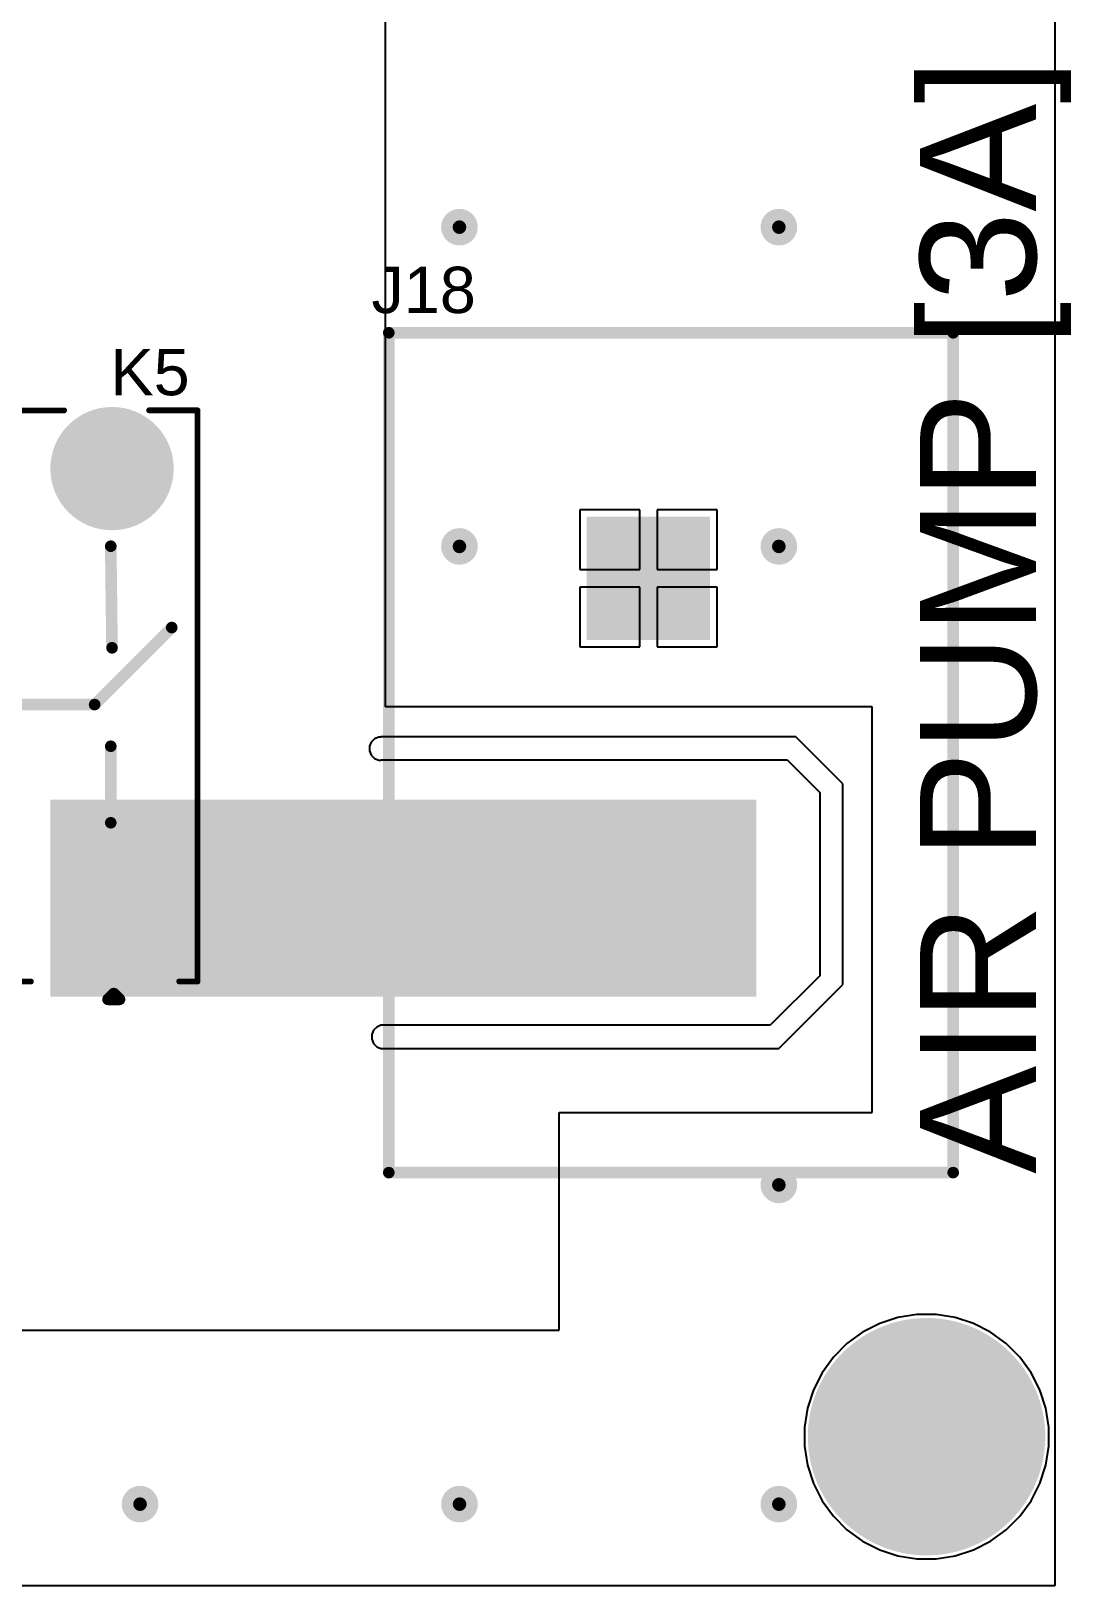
# Model space of a CAD drawing. Header units: millimetres. Extents: x -3 to 175, y -4 to 177.
# Drawn here: x 152.48 to 175.27, y -3.27 to 30.82 of the extents above; entities that cross this region are included whole.
import ezdxf

# ---------------------------------------------------------------- set-up
doc = ezdxf.new("R2010")
doc.units = ezdxf.units.MM
for name, color, linetype in [('BottomLayer', 5, 'Continuous'), ('BottomSolder', 6, 'Continuous'), ('MultiLayer', 9, 'Continuous'), ('PadHoleLayer', 156, 'Continuous'), ('TopLayer', 1, 'Continuous'), ('TopOverlay', 2, 'Continuous'), ('TopSolder', 216, 'Continuous'), ('ViaHoleLayer', 16, 'Continuous')]:
    doc.layers.add(name, color=color, linetype=linetype)
doc.styles.add('Arial', font='', dxfattribs={"height": 0.2})
doc.styles.get('Arial').set_extended_font_data('Arial')

# ---------------------------------------------------------------- blocks, each defined once
blk = doc.blocks.new('SRA_05VDC_CL_97')
at = {"layer": 'BottomLayer'}
h = blk.add_hatch(color=5, dxfattribs=at)
edge = h.paths.add_edge_path()
edge.add_arc((-10.2, 10), 1.25, 0, 360)
h = blk.add_hatch(color=5, dxfattribs=at)
edge = h.paths.add_edge_path()
edge.add_arc((0, 10), 1.25, 0, 360)
h = blk.add_hatch(color=5, dxfattribs=at)
edge = h.paths.add_edge_path()
edge.add_arc((-12.7, 5), 1.25, 0, 360)
h = blk.add_hatch(color=5, dxfattribs=at)
edge = h.paths.add_edge_path()
edge.add_arc((-10.2, 0), 1.25, 0, 360)
blk.add_hatch(color=5, dxfattribs=at).paths.add_polyline_path([(-1.25, 1.25), (1.25, 1.25), (1.25, -1.25), (-1.25, -1.25)])
at = {"layer": 'BottomSolder'}
h = blk.add_hatch(color=6, dxfattribs=at)
edge = h.paths.add_edge_path()
edge.add_arc((-10.2, 10), 1.352, 0, 360)
h = blk.add_hatch(color=6, dxfattribs=at)
edge = h.paths.add_edge_path()
edge.add_arc((0, 10), 1.352, 0, 360)
h = blk.add_hatch(color=6, dxfattribs=at)
edge = h.paths.add_edge_path()
edge.add_arc((-12.7, 5), 1.352, 0, 360)
h = blk.add_hatch(color=6, dxfattribs=at)
edge = h.paths.add_edge_path()
edge.add_arc((-10.2, 0), 1.352, 0, 360)
blk.add_hatch(color=6, dxfattribs=at).paths.add_polyline_path([(-1.352, 1.352), (1.352, 1.352), (1.352, -1.352), (-1.352, -1.352)])
at = {"layer": 'MultiLayer'}
h = blk.add_hatch(color=9, dxfattribs=at)
edge = h.paths.add_edge_path()
edge.add_arc((-10.2, 10), 1.25, 0, 360)
h = blk.add_hatch(color=9, dxfattribs=at)
edge = h.paths.add_edge_path()
edge.add_arc((0, 10), 1.25, 0, 360)
h = blk.add_hatch(color=9, dxfattribs=at)
edge = h.paths.add_edge_path()
edge.add_arc((-12.7, 5), 1.25, 0, 360)
h = blk.add_hatch(color=9, dxfattribs=at)
edge = h.paths.add_edge_path()
edge.add_arc((-10.2, 0), 1.25, 0, 360)
blk.add_hatch(color=9, dxfattribs=at).paths.add_polyline_path([(-1.25, 1.25), (1.25, 1.25), (1.25, -1.25), (-1.25, -1.25)])
at = {"layer": 'PadHoleLayer'}
h = blk.add_hatch(color=156, dxfattribs=at)
edge = h.paths.add_edge_path()
edge.add_arc((-10.2, 10), 0.8, 0, 360)
h = blk.add_hatch(color=156, dxfattribs=at)
edge = h.paths.add_edge_path()
edge.add_arc((0, 10), 0.8, 0, 360)
h = blk.add_hatch(color=156, dxfattribs=at)
edge = h.paths.add_edge_path()
edge.add_arc((-12.7, 5), 0.8, 0, 360)
h = blk.add_hatch(color=156, dxfattribs=at)
edge = h.paths.add_edge_path()
edge.add_arc((-10.2, 0), 0.8, 0, 360)
h = blk.add_hatch(color=156, dxfattribs=at)
edge = h.paths.add_edge_path()
edge.add_arc((0, 0), 0.8, 0, 360)
at = {"layer": 'TopLayer'}
h = blk.add_hatch(color=1, dxfattribs=at)
edge = h.paths.add_edge_path()
edge.add_arc((-10.2, 10), 1.25, 0, 360)
h = blk.add_hatch(color=1, dxfattribs=at)
edge = h.paths.add_edge_path()
edge.add_arc((0, 10), 1.25, 0, 360)
h = blk.add_hatch(color=1, dxfattribs=at)
edge = h.paths.add_edge_path()
edge.add_arc((-12.7, 5), 1.25, 0, 360)
h = blk.add_hatch(color=1, dxfattribs=at)
edge = h.paths.add_edge_path()
edge.add_arc((-10.2, 0), 1.25, 0, 360)
blk.add_hatch(color=1, dxfattribs=at).paths.add_polyline_path([(-1.25, 1.25), (1.25, 1.25), (1.25, -1.25), (-1.25, -1.25)])
at = {"layer": 'TopOverlay'}
blk.add_hatch(color=2, dxfattribs=at).paths.add_polyline_path([(1.264, 1.376), (1.264, 2.011), (-1.225, 2.011), (-1.225, 1.376)])
at = {"layer": 'TopSolder'}
h = blk.add_hatch(color=216, dxfattribs=at)
edge = h.paths.add_edge_path()
edge.add_arc((-10.2, 10), 1.352, 0, 360)
h = blk.add_hatch(color=216, dxfattribs=at)
edge = h.paths.add_edge_path()
edge.add_arc((0, 10), 1.352, 0, 360)
h = blk.add_hatch(color=216, dxfattribs=at)
edge = h.paths.add_edge_path()
edge.add_arc((-12.7, 5), 1.352, 0, 360)
h = blk.add_hatch(color=216, dxfattribs=at)
edge = h.paths.add_edge_path()
edge.add_arc((-10.2, 0), 1.352, 0, 360)
blk.add_hatch(color=216, dxfattribs=at).paths.add_polyline_path([(-1.352, 1.352), (1.352, 1.352), (1.352, -1.352), (-1.352, -1.352)])
at = {"layer": 'TopOverlay'}
for points, const_width in [([(-14.227, -1.251), (-14.227, 11.276)], 0.127), ([(-14.227, 11.276), (-11.148, 11.276)], 0.127), ([(-9.157, 11.276), (-1.05, 11.276)], 0.127), ([(0.813, 11.278), (1.875, 11.278)], 0.127), ([(1.875, -1.245), (1.875, 11.278)], 0.127), ([(-8.378, 10), (-7.616, 10)], 0.254), ([(-7.616, 5.949), (-7.616, 10)], 0.254), ([(-12.728, 6.702), (-12.728, 8.378)], 0.254), ([(-12.728, 8.378), (-5.029, 8.378)], 0.254), ([(-5.029, 4.826), (-5.029, 8.378)], 0.254), ([(-0.028, 8.298), (0, 6.071)], 0.254), ([(-0.381, 4.826), (1.308, 6.515)], 0.254), ([(-8.911, 5.949), (-7.616, 5.949)], 0.254), ([(-8.911, 3.943), (-8.911, 5.949)], 0.254), ([(-7.616, 5.949), (-6.321, 5.949)], 0.254), ([(-6.321, 3.943), (-6.321, 5.949)], 0.254), ([(-5.029, 4.826), (-0.381, 4.826)], 0.254), ([(-8.911, 3.943), (-7.616, 3.943)], 0.254), ([(-7.616, 0), (-7.616, 3.943)], 0.254), ([(-7.616, 3.943), (-6.321, 3.943)], 0.254), ([(-0.028, 2.235), (-0.028, 3.912)], 0.254), ([(-8.378, 0), (-7.616, 0)], 0.254), ([(-14.227, -1.251), (-11.148, -1.251)], 0.127), ([(-9.195, -1.245), (-1.778, -1.245)], 0.127), ([(1.473, -1.245), (1.875, -1.245)], 0.127), ([(-0.089, -1.638), (0.038, -1.511)], 0.254), ([(-0.089, -1.638), (0.165, -1.638)], 0.254), ([(0.038, -1.511), (0.165, -1.638)], 0.254)]:
    blk.add_lwpolyline(points, dxfattribs=dict(at, const_width=const_width))
for points, const_width in [([(-14.259, 11.276, 1), (-14.195, 11.276, 1)], 0.0635), ([(-14.259, 11.276, 1), (-14.195, 11.276, 1)], 0.0635), ([(-11.18, 11.276, 1), (-11.117, 11.276, 1)], 0.0635), ([(-9.189, 11.276, 1), (-9.125, 11.276, 1)], 0.0635), ([(-1.082, 11.276, 1), (-1.018, 11.276, 1)], 0.0635), ([(0.781, 11.278, 1), (0.845, 11.278, 1)], 0.0635), ([(1.843, 11.278, 1), (1.906, 11.278, 1)], 0.0635), ([(1.843, 11.278, 1), (1.906, 11.278, 1)], 0.0635), ([(-8.441, 10, 1), (-8.314, 10, 1)], 0.127), ([(-7.679, 10, 1), (-7.552, 10, 1)], 0.127), ([(-7.679, 10, 1), (-7.552, 10, 1)], 0.127), ([(-12.791, 8.378, 1), (-12.664, 8.378, 1)], 0.127), ([(-12.791, 8.378, 1), (-12.664, 8.378, 1)], 0.127), ([(-5.093, 8.378, 1), (-4.966, 8.378, 1)], 0.127), ([(-5.093, 8.378, 1), (-4.966, 8.378, 1)], 0.127), ([(-0.091, 8.298, 1), (0.036, 8.298, 1)], 0.127), ([(-12.791, 6.702, 1), (-12.664, 6.702, 1)], 0.127), ([(1.245, 6.515, 1), (1.372, 6.515, 1)], 0.127), ([(-0.064, 6.071, 1), (0.064, 6.071, 1)], 0.127), ([(-8.975, 5.949, 1), (-8.848, 5.949, 1)], 0.127), ([(-8.975, 5.949, 1), (-8.848, 5.949, 1)], 0.127), ([(-7.679, 5.949, 1), (-7.552, 5.949, 1)], 0.127), ([(-7.679, 5.949, 1), (-7.552, 5.949, 1)], 0.127), ([(-7.679, 5.949, 1), (-7.552, 5.949, 1)], 0.127), ([(-6.384, 5.949, 1), (-6.257, 5.949, 1)], 0.127), ([(-6.384, 5.949, 1), (-6.257, 5.949, 1)], 0.127), ([(-5.093, 4.826, 1), (-4.966, 4.826, 1)], 0.127), ([(-5.093, 4.826, 1), (-4.966, 4.826, 1)], 0.127), ([(-0.445, 4.826, 1), (-0.318, 4.826, 1)], 0.127), ([(-0.445, 4.826, 1), (-0.318, 4.826, 1)], 0.127), ([(-8.975, 3.943, 1), (-8.848, 3.943, 1)], 0.127), ([(-8.975, 3.943, 1), (-8.848, 3.943, 1)], 0.127), ([(-7.679, 3.943, 1), (-7.552, 3.943, 1)], 0.127), ([(-7.679, 3.943, 1), (-7.552, 3.943, 1)], 0.127), ([(-7.679, 3.943, 1), (-7.552, 3.943, 1)], 0.127), ([(-6.384, 3.943, 1), (-6.257, 3.943, 1)], 0.127), ([(-6.384, 3.943, 1), (-6.257, 3.943, 1)], 0.127), ([(-0.091, 3.912, 1), (0.036, 3.912, 1)], 0.127), ([(-0.091, 2.235, 1), (0.036, 2.235, 1)], 0.127), ([(-8.441, 0, 1), (-8.314, 0, 1)], 0.127), ([(-7.679, 0, 1), (-7.552, 0, 1)], 0.127), ([(-7.679, 0, 1), (-7.552, 0, 1)], 0.127), ([(-14.259, -1.251, 1), (-14.195, -1.251, 1)], 0.0635), ([(-14.259, -1.251, 1), (-14.195, -1.251, 1)], 0.0635), ([(-11.18, -1.251, 1), (-11.117, -1.251, 1)], 0.0635), ([(-9.227, -1.245, 1), (-9.163, -1.245, 1)], 0.0635), ([(-1.81, -1.245, 1), (-1.746, -1.245, 1)], 0.0635), ([(1.441, -1.245, 1), (1.505, -1.245, 1)], 0.0635), ([(1.843, -1.245, 1), (1.906, -1.245, 1)], 0.0635), ([(1.843, -1.245, 1), (1.906, -1.245, 1)], 0.0635), ([(-0.152, -1.638, 1), (-0.025, -1.638, 1)], 0.127), ([(-0.152, -1.638, 1), (-0.025, -1.638, 1)], 0.127), ([(-0.025, -1.511, 1), (0.102, -1.511, 1)], 0.127), ([(-0.025, -1.511, 1), (0.102, -1.511, 1)], 0.127), ([(0.102, -1.638, 1), (0.229, -1.638, 1)], 0.127), ([(0.102, -1.638, 1), (0.229, -1.638, 1)], 0.127)]:
    blk.add_lwpolyline(points, format="xyb", close=True, dxfattribs=dict(at, const_width=const_width))
blk = doc.blocks.new('KF28C_7_62_2P_103')
at = {"layer": 'BottomLayer'}
blk.add_hatch(color=5, dxfattribs=at).paths.add_polyline_path([(-5.06, 1.25), (-2.56, 1.25), (-2.56, -1.25), (-5.06, -1.25)])
h = blk.add_hatch(color=5, dxfattribs=at)
edge = h.paths.add_edge_path()
edge.add_arc((3.81, 0), 1.25, 0, 360)
at = {"layer": 'BottomSolder'}
blk.add_hatch(color=6, dxfattribs=at).paths.add_polyline_path([(-5.162, 1.352), (-2.458, 1.352), (-2.458, -1.352), (-5.162, -1.352)])
h = blk.add_hatch(color=6, dxfattribs=at)
edge = h.paths.add_edge_path()
edge.add_arc((3.81, 0), 1.352, 0, 360)
at = {"layer": 'MultiLayer'}
blk.add_hatch(color=9, dxfattribs=at).paths.add_polyline_path([(-5.06, 1.25), (-2.56, 1.25), (-2.56, -1.25), (-5.06, -1.25)])
h = blk.add_hatch(color=9, dxfattribs=at)
edge = h.paths.add_edge_path()
edge.add_arc((3.81, 0), 1.25, 0, 360)
at = {"layer": 'PadHoleLayer'}
h = blk.add_hatch(color=156, dxfattribs=at)
edge = h.paths.add_edge_path()
edge.add_arc((-3.81, 0), 0.8, 0, 360)
h = blk.add_hatch(color=156, dxfattribs=at)
edge = h.paths.add_edge_path()
edge.add_arc((3.81, 0), 0.8, 0, 360)
at = {"layer": 'TopLayer'}
blk.add_hatch(color=1, dxfattribs=at).paths.add_polyline_path([(-5.06, 1.25), (-2.56, 1.25), (-2.56, -1.25), (-5.06, -1.25)])
h = blk.add_hatch(color=1, dxfattribs=at)
edge = h.paths.add_edge_path()
edge.add_arc((3.81, 0), 1.25, 0, 360)
at = {"layer": 'TopSolder'}
blk.add_hatch(color=216, dxfattribs=at).paths.add_polyline_path([(-5.162, 1.352), (-2.458, 1.352), (-2.458, -1.352), (-5.162, -1.352)])
h = blk.add_hatch(color=216, dxfattribs=at)
edge = h.paths.add_edge_path()
edge.add_arc((3.81, 0), 1.352, 0, 360)
at = {"layer": 'TopOverlay', "const_width": 0.254}
for points in [[(-9.195, -5.69), (-9.195, 6.68)], [(9.22, 6.68), (-9.195, 6.68)], [(9.22, -5.69), (9.22, 6.68)], [(9.22, -5.69), (-9.195, -5.69)]]:
    blk.add_lwpolyline(points, dxfattribs=at)
at = {"layer": 'TopOverlay', "const_width": 0.127}
for points in [[(-9.258, 6.68, 1), (-9.131, 6.68, 1)], [(-9.258, 6.68, 1), (-9.131, 6.68, 1)], [(9.157, 6.68, 1), (9.284, 6.68, 1)], [(9.157, 6.68, 1), (9.284, 6.68, 1)], [(-9.258, -5.69, 1), (-9.131, -5.69, 1)], [(-9.258, -5.69, 1), (-9.131, -5.69, 1)], [(9.157, -5.69, 1), (9.284, -5.69, 1)], [(9.157, -5.69, 1), (9.284, -5.69, 1)]]:
    blk.add_lwpolyline(points, format="xyb", close=True, dxfattribs=at)

msp = doc.modelspace()

# ---------------------------------------------------------------- hatches: boundary and pattern name
at = {"layer": 'BottomLayer'}
h = msp.add_hatch(color=5, dxfattribs=at)
edge = h.paths.add_edge_path()
edge.add_arc((161.873, 26.521), 0.3, 0, 360)
h = msp.add_hatch(color=5, dxfattribs=at)
edge = h.paths.add_edge_path()
edge.add_arc((168.873, 26.521), 0.3, 0, 360)
h = msp.add_hatch(color=5, dxfattribs=at)
edge = h.paths.add_edge_path()
edge.add_arc((161.873, 19.521), 0.3, 0, 360)
h = msp.add_hatch(color=5, dxfattribs=at)
edge = h.paths.add_edge_path()
edge.add_arc((168.873, 19.521), 0.3, 0, 360)
h = msp.add_hatch(color=5, dxfattribs=at)
edge = h.paths.add_edge_path()
edge.add_arc((168.873, 5.521), 0.3, 0, 360)
h = msp.add_hatch(color=5, dxfattribs=at)
edge = h.paths.add_edge_path()
edge.add_arc((172.11, 0), 2.5, 0, 360)
h = msp.add_hatch(color=5, dxfattribs=at)
edge = h.paths.add_edge_path()
edge.add_arc((154.873, -1.479), 0.3, 0, 360)
h = msp.add_hatch(color=5, dxfattribs=at)
edge = h.paths.add_edge_path()
edge.add_arc((161.873, -1.479), 0.3, 0, 360)
h = msp.add_hatch(color=5, dxfattribs=at)
edge = h.paths.add_edge_path()
edge.add_arc((168.873, -1.479), 0.3, 0, 360)
at = {"layer": 'BottomSolder'}
h = msp.add_hatch(color=6, dxfattribs=at)
edge = h.paths.add_edge_path()
edge.add_arc((161.873, 26.521), 0.402, 0, 360)
h = msp.add_hatch(color=6, dxfattribs=at)
edge = h.paths.add_edge_path()
edge.add_arc((168.873, 26.521), 0.402, 0, 360)
h = msp.add_hatch(color=6, dxfattribs=at)
edge = h.paths.add_edge_path()
edge.add_arc((161.873, 19.521), 0.402, 0, 360)
h = msp.add_hatch(color=6, dxfattribs=at)
edge = h.paths.add_edge_path()
edge.add_arc((168.873, 19.521), 0.402, 0, 360)
h = msp.add_hatch(color=6, dxfattribs=at)
edge = h.paths.add_edge_path()
edge.add_arc((168.873, 5.521), 0.402, 0, 360)
h = msp.add_hatch(color=6, dxfattribs=at)
edge = h.paths.add_edge_path()
edge.add_arc((172.11, 0), 2.602, 0, 360)
h = msp.add_hatch(color=6, dxfattribs=at)
edge = h.paths.add_edge_path()
edge.add_arc((154.873, -1.479), 0.402, 0, 360)
h = msp.add_hatch(color=6, dxfattribs=at)
edge = h.paths.add_edge_path()
edge.add_arc((161.873, -1.479), 0.402, 0, 360)
h = msp.add_hatch(color=6, dxfattribs=at)
edge = h.paths.add_edge_path()
edge.add_arc((168.873, -1.479), 0.402, 0, 360)
at = {"layer": 'MultiLayer'}
h = msp.add_hatch(color=9, dxfattribs=at)
edge = h.paths.add_edge_path()
edge.add_arc((172.11, 0), 2.5, 0, 360)
at = {"layer": 'PadHoleLayer'}
h = msp.add_hatch(color=156, dxfattribs=at)
edge = h.paths.add_edge_path()
edge.add_arc((172.11, 0), 1.75, 0, 360)
at = {"layer": 'TopLayer'}
h = msp.add_hatch(color=1, dxfattribs=at)
edge = h.paths.add_edge_path()
edge.add_arc((161.873, 26.521), 0.3, 0, 360)
h = msp.add_hatch(color=1, dxfattribs=at)
edge = h.paths.add_edge_path()
edge.add_arc((168.873, 26.521), 0.3, 0, 360)
h = msp.add_hatch(color=1, dxfattribs=at)
edge = h.paths.add_edge_path()
edge.add_arc((161.873, 19.521), 0.3, 0, 360)
h = msp.add_hatch(color=1, dxfattribs=at)
edge = h.paths.add_edge_path()
edge.add_arc((168.873, 19.521), 0.3, 0, 360)
msp.add_hatch(color=1, dxfattribs=at).paths.add_polyline_path([(152.908, 9.652), (168.377, 9.652), (168.377, 13.97), (152.908, 13.97)])
h = msp.add_hatch(color=1, dxfattribs=at)
edge = h.paths.add_edge_path()
edge.add_arc((168.873, 5.521), 0.3, 0, 360)
h = msp.add_hatch(color=1, dxfattribs=at)
edge = h.paths.add_edge_path()
edge.add_arc((172.11, 0), 2.5, 0, 360)
h = msp.add_hatch(color=1, dxfattribs=at)
edge = h.paths.add_edge_path()
edge.add_arc((154.873, -1.479), 0.3, 0, 360)
h = msp.add_hatch(color=1, dxfattribs=at)
edge = h.paths.add_edge_path()
edge.add_arc((161.873, -1.479), 0.3, 0, 360)
h = msp.add_hatch(color=1, dxfattribs=at)
edge = h.paths.add_edge_path()
edge.add_arc((168.873, -1.479), 0.3, 0, 360)
at = {"layer": 'TopSolder'}
h = msp.add_hatch(color=216, dxfattribs=at)
edge = h.paths.add_edge_path()
edge.add_arc((161.873, 26.521), 0.402, 0, 360)
h = msp.add_hatch(color=216, dxfattribs=at)
edge = h.paths.add_edge_path()
edge.add_arc((168.873, 26.521), 0.402, 0, 360)
h = msp.add_hatch(color=216, dxfattribs=at)
edge = h.paths.add_edge_path()
edge.add_arc((161.873, 19.521), 0.402, 0, 360)
h = msp.add_hatch(color=216, dxfattribs=at)
edge = h.paths.add_edge_path()
edge.add_arc((168.873, 19.521), 0.402, 0, 360)
h = msp.add_hatch(color=216, dxfattribs=at)
edge = h.paths.add_edge_path()
edge.add_arc((168.873, 5.521), 0.402, 0, 360)
h = msp.add_hatch(color=216, dxfattribs=at)
edge = h.paths.add_edge_path()
edge.add_arc((172.11, 0), 2.602, 0, 360)
h = msp.add_hatch(color=216, dxfattribs=at)
edge = h.paths.add_edge_path()
edge.add_arc((154.873, -1.479), 0.402, 0, 360)
h = msp.add_hatch(color=216, dxfattribs=at)
edge = h.paths.add_edge_path()
edge.add_arc((161.873, -1.479), 0.402, 0, 360)
h = msp.add_hatch(color=216, dxfattribs=at)
edge = h.paths.add_edge_path()
edge.add_arc((168.873, -1.479), 0.402, 0, 360)
at = {"layer": 'ViaHoleLayer'}
h = msp.add_hatch(color=16, dxfattribs=at)
edge = h.paths.add_edge_path()
edge.add_arc((161.873, 26.521), 0.15, 0, 360)
h = msp.add_hatch(color=16, dxfattribs=at)
edge = h.paths.add_edge_path()
edge.add_arc((168.873, 26.521), 0.15, 0, 360)
h = msp.add_hatch(color=16, dxfattribs=at)
edge = h.paths.add_edge_path()
edge.add_arc((161.873, 19.521), 0.15, 0, 360)
h = msp.add_hatch(color=16, dxfattribs=at)
edge = h.paths.add_edge_path()
edge.add_arc((168.873, 19.521), 0.15, 0, 360)
h = msp.add_hatch(color=16, dxfattribs=at)
edge = h.paths.add_edge_path()
edge.add_arc((168.873, 5.521), 0.15, 0, 360)
h = msp.add_hatch(color=16, dxfattribs=at)
edge = h.paths.add_edge_path()
edge.add_arc((154.873, -1.479), 0.15, 0, 360)
h = msp.add_hatch(color=16, dxfattribs=at)
edge = h.paths.add_edge_path()
edge.add_arc((161.873, -1.479), 0.15, 0, 360)
h = msp.add_hatch(color=16, dxfattribs=at)
edge = h.paths.add_edge_path()
edge.add_arc((168.873, -1.479), 0.15, 0, 360)

# ---------------------------------------------------------------- linework, layer by layer
at = {"layer": 'BottomLayer'}
for p, q in [((174.925, 55.88), (174.925, -3.272)), ((160.249, 16.002), (160.249, 40.005)), ((165.824, 20.325), (164.51, 20.325)), ((164.51, 20.325), (164.51, 19.012)), ((165.824, 19.012), (165.824, 20.325)), ((167.518, 20.325), (166.205, 20.325)), ((166.205, 20.325), (166.205, 19.012)), ((167.518, 19.012), (167.518, 20.325)), ((164.51, 19.012), (165.824, 19.012)), ((166.205, 19.012), (167.518, 19.012)), ((165.824, 18.631), (164.51, 18.631)), ((164.51, 18.631), (164.51, 17.317)), ((165.824, 17.317), (165.824, 18.631)), ((167.518, 18.631), (166.205, 18.631)), ((166.205, 18.631), (166.205, 17.317)), ((167.518, 17.317), (167.518, 18.631)), ((164.51, 17.317), (165.824, 17.317)), ((166.205, 17.317), (167.518, 17.317)), ((170.917, 16.002), (160.249, 16.002)), ((170.917, 7.112), (170.917, 16.002)), ((164.059, 2.337), (164.059, 7.112)), ((164.059, 7.112), (170.917, 7.112)), ((171.083, 2.482), (170.707, 2.29)), ((171.483, 2.612), (171.083, 2.482)), ((171.9, 2.678), (171.483, 2.612)), ((172.321, 2.678), (171.9, 2.678)), ((172.737, 2.612), (172.321, 2.678)), ((173.138, 2.482), (172.737, 2.612)), ((173.514, 2.29), (173.138, 2.482)), ((133.071, 2.337), (164.059, 2.337)), ((170.707, 2.29), (170.366, 2.043)), ((173.855, 2.043), (173.514, 2.29)), ((170.068, 1.744), (169.82, 1.403)), ((170.366, 2.043), (170.068, 1.744)), ((174.153, 1.744), (173.855, 2.043)), ((174.401, 1.403), (174.153, 1.744)), ((169.82, 1.403), (169.629, 1.028)), ((174.592, 1.028), (174.401, 1.403)), ((169.629, 1.028), (169.499, 0.627)), ((174.722, 0.627), (174.592, 1.028)), ((169.499, 0.627), (169.433, 0.211)), ((174.788, 0.211), (174.722, 0.627)), ((169.433, 0.211), (169.433, -0.211)), ((174.788, -0.211), (174.788, 0.211)), ((169.433, -0.211), (169.499, -0.627)), ((174.722, -0.627), (174.788, -0.211)), ((169.499, -0.627), (169.629, -1.028)), ((174.592, -1.028), (174.722, -0.627)), ((169.629, -1.028), (169.82, -1.403)), ((174.401, -1.403), (174.592, -1.028)), ((169.82, -1.403), (170.068, -1.744)), ((174.153, -1.744), (174.401, -1.403)), ((170.068, -1.744), (170.366, -2.043)), ((170.366, -2.043), (170.707, -2.29)), ((173.514, -2.29), (173.855, -2.043)), ((173.855, -2.043), (174.153, -1.744)), ((170.707, -2.29), (171.083, -2.482)), ((173.138, -2.482), (173.514, -2.29)), ((171.083, -2.482), (171.483, -2.612)), ((171.483, -2.612), (171.9, -2.678)), ((171.9, -2.678), (172.321, -2.678)), ((172.321, -2.678), (172.737, -2.612)), ((172.737, -2.612), (173.138, -2.482)), ((174.925, -3.272), (-2.814, -3.272))]:
    msp.add_line(p, q, dxfattribs=at)
at = {"layer": 'MultiLayer'}
for p, q in [((160.103, 15.342), (160.009, 15.303)), ((160.153, 15.342), (160.103, 15.342)), ((169.248, 15.346), (160.153, 15.346)), ((160.153, 15.346), (160.153, 15.342)), ((170.277, 14.317), (169.248, 15.346)), ((159.938, 15.232), (159.899, 15.138)), ((159.899, 15.138), (159.899, 15.088)), ((159.899, 15.088), (159.899, 15.037)), ((159.899, 15.037), (159.938, 14.944)), ((160.009, 15.303), (159.938, 15.232)), ((159.938, 14.944), (160.009, 14.872)), ((160.009, 14.872), (160.103, 14.834)), ((160.103, 14.834), (160.153, 14.834)), ((160.153, 14.834), (160.153, 14.838)), ((160.153, 14.838), (169.056, 14.838)), ((160.153, 14.834), (160.153, 14.834)), ((169.056, 14.838), (169.769, 14.125)), ((169.769, 14.125), (169.769, 10.108)), ((170.277, 9.917), (170.277, 14.317)), ((169.769, 10.108), (168.681, 9.021)), ((169.902, 9.542), (170.277, 9.917)), ((168.873, 8.513), (169.902, 9.542)), ((159.989, 8.911), (159.95, 8.818)), ((160.06, 8.982), (159.989, 8.911)), ((160.153, 9.021), (160.06, 8.982)), ((160.204, 9.021), (160.153, 9.021)), ((168.681, 9.021), (160.204, 9.021)), ((159.95, 8.818), (159.95, 8.767)), ((159.95, 8.767), (159.95, 8.767)), ((159.95, 8.767), (159.95, 8.716)), ((159.95, 8.716), (159.989, 8.623)), ((159.989, 8.623), (160.06, 8.552)), ((160.06, 8.552), (160.153, 8.513)), ((160.153, 8.513), (160.204, 8.513)), ((160.204, 8.513), (160.204, 8.513)), ((160.204, 8.513), (168.873, 8.513))]:
    msp.add_line(p, q, dxfattribs=at)
at = {"layer": 'TopLayer'}
for p, q in [((174.925, 55.88), (174.925, -3.272)), ((160.249, 16.002), (160.249, 40.005)), ((165.824, 20.325), (164.51, 20.325)), ((164.51, 20.325), (164.51, 19.012)), ((165.824, 19.012), (165.824, 20.325)), ((167.518, 20.325), (166.205, 20.325)), ((166.205, 20.325), (166.205, 19.012)), ((167.518, 19.012), (167.518, 20.325)), ((164.51, 19.012), (165.824, 19.012)), ((166.205, 19.012), (167.518, 19.012)), ((165.824, 18.631), (164.51, 18.631)), ((164.51, 18.631), (164.51, 17.317)), ((165.824, 17.317), (165.824, 18.631)), ((167.518, 18.631), (166.205, 18.631)), ((166.205, 18.631), (166.205, 17.317)), ((167.518, 17.317), (167.518, 18.631)), ((164.51, 17.317), (165.824, 17.317)), ((166.205, 17.317), (167.518, 17.317)), ((170.917, 16.002), (160.249, 16.002)), ((170.917, 7.112), (170.917, 16.002)), ((164.059, 2.337), (164.059, 7.112)), ((164.059, 7.112), (170.917, 7.112)), ((171.083, 2.482), (170.707, 2.29)), ((171.483, 2.612), (171.083, 2.482)), ((171.9, 2.678), (171.483, 2.612)), ((172.321, 2.678), (171.9, 2.678)), ((172.737, 2.612), (172.321, 2.678)), ((173.138, 2.482), (172.737, 2.612)), ((173.514, 2.29), (173.138, 2.482)), ((133.071, 2.337), (164.059, 2.337)), ((170.707, 2.29), (170.366, 2.043)), ((173.855, 2.043), (173.514, 2.29)), ((170.068, 1.744), (169.82, 1.403)), ((170.366, 2.043), (170.068, 1.744)), ((174.153, 1.744), (173.855, 2.043)), ((174.401, 1.403), (174.153, 1.744)), ((169.82, 1.403), (169.629, 1.028)), ((174.592, 1.028), (174.401, 1.403)), ((169.629, 1.028), (169.499, 0.627)), ((174.722, 0.627), (174.592, 1.028)), ((169.499, 0.627), (169.433, 0.211)), ((174.788, 0.211), (174.722, 0.627)), ((169.433, 0.211), (169.433, -0.211)), ((174.788, -0.211), (174.788, 0.211)), ((169.433, -0.211), (169.499, -0.627)), ((174.722, -0.627), (174.788, -0.211)), ((169.499, -0.627), (169.629, -1.028)), ((174.592, -1.028), (174.722, -0.627)), ((169.629, -1.028), (169.82, -1.403)), ((174.401, -1.403), (174.592, -1.028)), ((169.82, -1.403), (170.068, -1.744)), ((174.153, -1.744), (174.401, -1.403)), ((170.068, -1.744), (170.366, -2.043)), ((170.366, -2.043), (170.707, -2.29)), ((173.514, -2.29), (173.855, -2.043)), ((173.855, -2.043), (174.153, -1.744)), ((170.707, -2.29), (171.083, -2.482)), ((173.138, -2.482), (173.514, -2.29)), ((171.083, -2.482), (171.483, -2.612)), ((171.483, -2.612), (171.9, -2.678)), ((171.9, -2.678), (172.321, -2.678)), ((172.321, -2.678), (172.737, -2.612)), ((172.737, -2.612), (173.138, -2.482)), ((174.925, -3.272), (-2.814, -3.272))]:
    msp.add_line(p, q, dxfattribs=at)

# ---------------------------------------------------------------- block references
at = {"rotation": 270}
msp.add_blockref('KF28C_7_62_2P_103', (166.014, 15.011), dxfattribs=at)
msp.add_blockref('SRA_05VDC_CL_97', (154.258, 11.227))

# ---------------------------------------------------------------- texts
at = {"layer": 'TopOverlay', "style": 'Arial'}
msp.add_text('AIR PUMP [3A]', height=2.54, rotation=90, dxfattribs=at).set_placement((174.508, 5.766))
for s, p in [('J18', (159.944, 24.638)), ('K5', (154.224, 22.835))]:
    msp.add_text(s, height=1.016, dxfattribs=at).set_placement(p)

doc.saveas('drawing.dxf')
